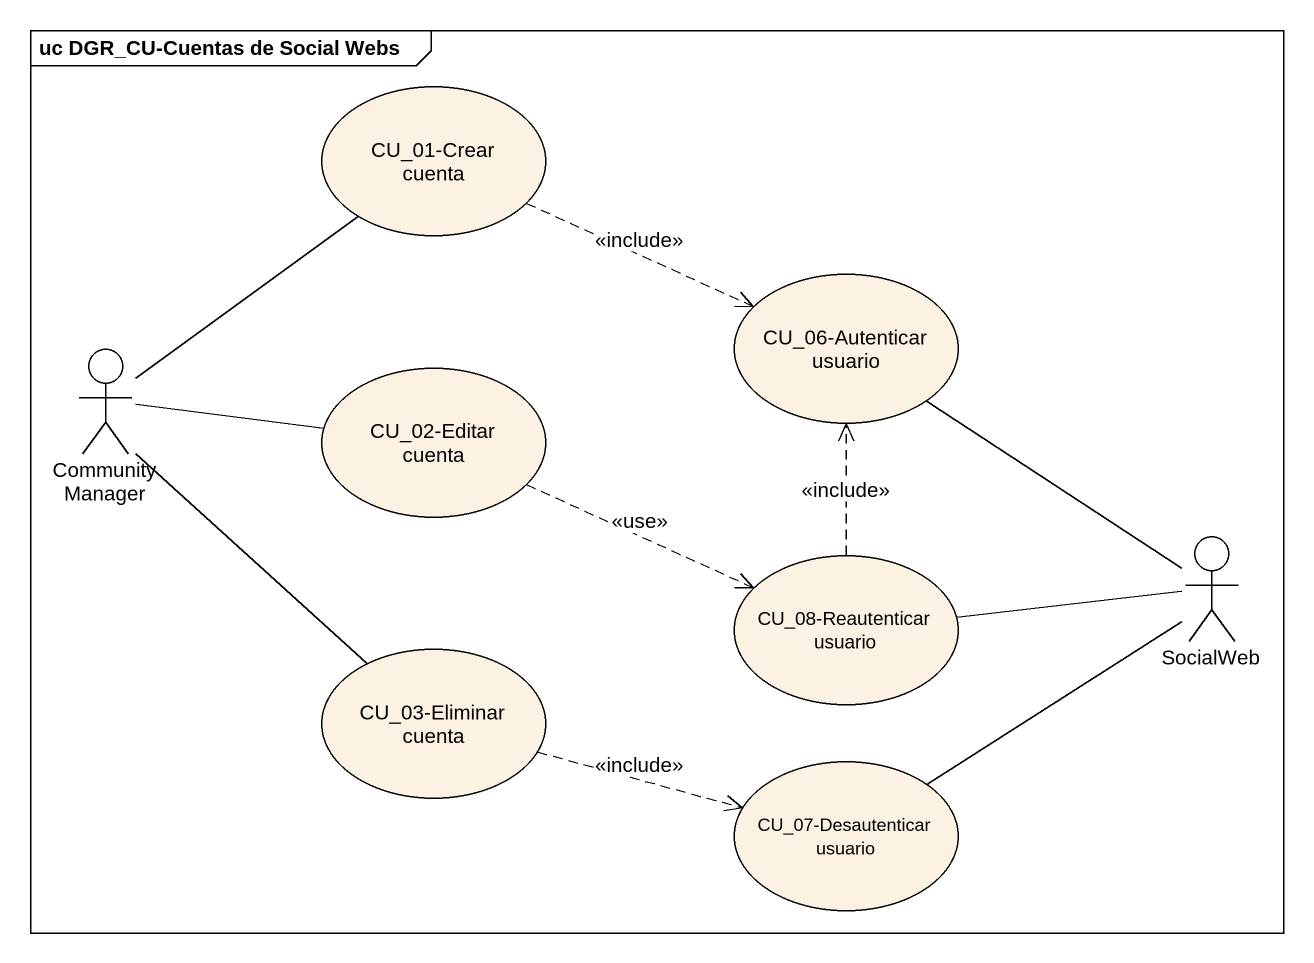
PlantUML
@startuml
mainframe uc DGR_CU-Cuentas de Social Webs
usecase "CU_01-Crear cuenta" as CU_01_Crear_cuenta
usecase "CU_06-Autenticar usuario" as CU_06_Autenticar_usuario
actor CommunityManager
usecase "CU_02-Editar cuenta" as CU_02_Editar_cuenta
usecase "CU_08-Reautenticar usuario" as CU_08_Reautenticar_usuario
actor SocialWeb
usecase "CU_03-Eliminar cuenta" as CU_03_Eliminar_cuenta
usecase "CU_07-Desautenticar usuario" as CU_07_Desautenticar_usuario
CU_01_Crear_cuenta .right.> CU_06_Autenticar_usuario : <<include>>
CommunityManager -up- CU_01_Crear_cuenta
CommunityManager -right- CU_02_Editar_cuenta
CommunityManager -- CU_03_Eliminar_cuenta
CU_02_Editar_cuenta .right.> CU_08_Reautenticar_usuario : <<use>>
CU_08_Reautenticar_usuario .up.> CU_06_Autenticar_usuario : <<include>>
SocialWeb -up- CU_06_Autenticar_usuario
SocialWeb -left- CU_08_Reautenticar_usuario
SocialWeb -left- CU_07_Desautenticar_usuario
CU_03_Eliminar_cuenta .right.> CU_07_Desautenticar_usuario : <<include>>
@enduml
